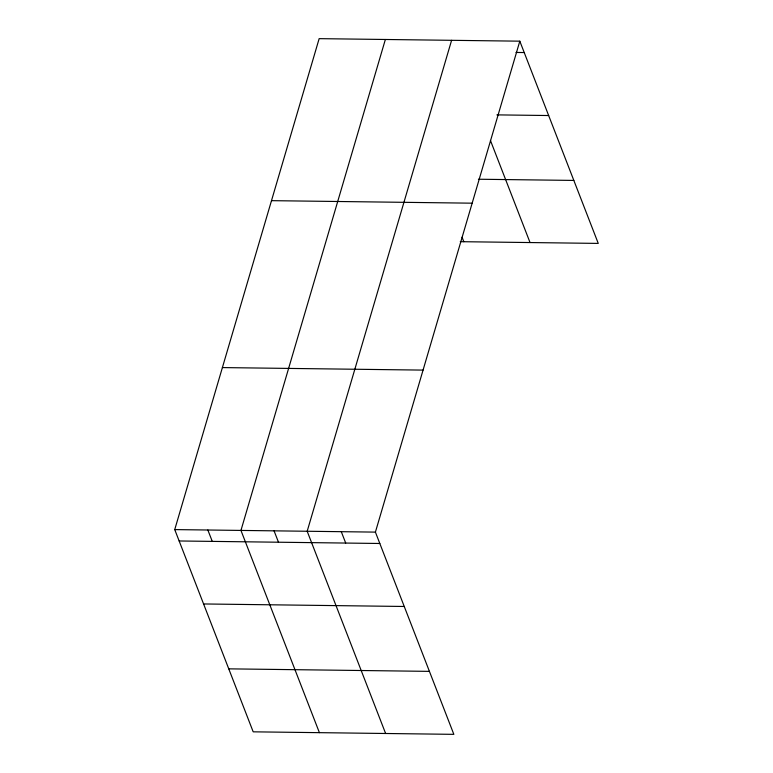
<?xml version="1.0" encoding="UTF-8"?>
<svg xmlns="http://www.w3.org/2000/svg" width="773" height="773" viewBox="0 0 773 773"><rect width="100%" height="100%" fill="white"/><g stroke="black" fill="none" stroke-linecap="round" stroke-linejoin="round"><path stroke-width="1.16" d="M519.814 41.172L375.407 532.114L453.848 734.35L253.186 731.828L174.737 529.592L319.152 38.65L519.814 41.172L598.263 243.408L460.264 241.678M385.369 39.481L240.954 530.423L319.404 732.659M451.596 40.312L307.181 531.254L385.621 733.49M515.997 52.448L524.229 52.545M496.904 114.877L548.666 115.535M478.41 179.23L573.827 180.428M271.497 200.661L472.158 203.183M222.392 367.581L423.063 370.103M174.737 529.592L375.407 532.114M179.152 540.974L379.814 543.487M203.579 603.955L404.25 606.476M228.75 668.848L429.411 671.37M490.42 140.406L530.036 242.548M462.07 237.224L463.819 241.717M341.289 531.689L345.705 543.061M274.067 530.838L278.483 542.221M207.85 530.007L212.266 541.39"/></g></svg>
